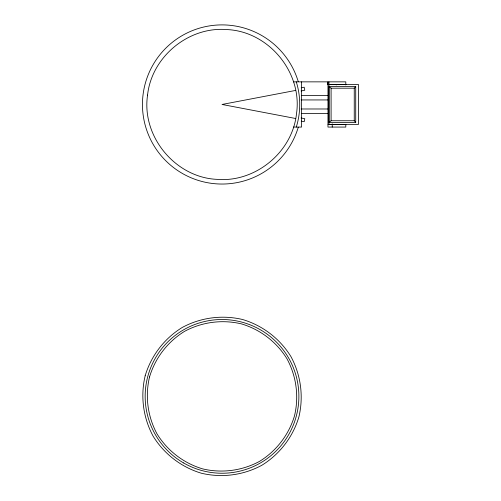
<?xml version="1.0" encoding="UTF-8"?>
<svg xmlns="http://www.w3.org/2000/svg" width="501" height="501" viewBox="0 0 501 501"><rect width="100%" height="100%" fill="white"/><g stroke="black" fill="none" stroke-linecap="round" stroke-linejoin="round"><path stroke-width="0.75" d="M296.285 127.072C300.876 112.5 300.876 96.43 296.285 81.857M354.251 88.189L355.748 86.397L329.007 86.379L329.007 122.551L355.748 122.532L354.251 120.741L354.251 88.189L331.098 88.189L329.007 86.379M331.098 88.189L331.098 120.741L329.007 122.551M301.233 87.788L304.195 87.224L304.771 90.243L301.07 90.95M295.603 90.43L222.024 104.465L295.603 118.499M293.436 81.857L327.779 81.857L327.779 84.575L358.547 84.575L358.547 124.361L327.961 124.361L327.961 84.575M345.803 84.393L327.961 84.393L327.961 81.857L345.803 81.857L345.803 84.945M301.552 95.422L327.961 95.422M301.045 99.943L327.961 99.943M301.045 108.986L327.961 108.986M301.552 113.508L327.961 113.508M331.098 120.741L354.251 120.741M293.436 127.072L301.596 127.072L301.596 81.857M301.07 117.979L304.771 118.687L304.195 121.705L301.233 121.142M355.723 86.379L355.723 122.551M336.215 84.6L336.215 84.963M332.238 123.879L332.238 127.072M328.95 81.857L328.95 84.393M328.95 84.575L328.95 124.361M298.277 127.216A79.571 79.571 0 0 1 175.776 169.219A79.571 79.571 0 0 1 175.776 39.717A79.571 79.571 0 0 1 298.277 81.713M147.563 95.058C141.326 136.454 175.482 177.742 217.315 179.371C255.591 182.502 292.39 152.06 296.486 113.871C302.723 72.476 268.567 31.187 226.734 29.565C188.457 26.428 151.659 56.87 147.563 95.058M145.165 375.781C140.318 396.216 143.142 417.677 153.112 436.164C164.134 454.044 181.312 467.22 201.427 473.238C221.862 478.086 243.329 475.261 261.81 465.291C279.69 454.269 292.866 437.091 298.884 416.97C303.731 396.535 300.907 375.074 290.937 356.593C279.915 338.714 262.737 325.537 242.622 319.519C222.187 314.672 200.719 317.496 182.239 327.466C164.359 338.488 151.183 355.66 145.165 375.781M149.53 376.952C144.958 396.228 147.626 416.469 157.026 433.904C167.422 450.762 183.623 463.193 202.598 468.873C221.874 473.445 242.115 470.777 259.549 461.371C276.414 450.975 288.839 434.78 294.519 415.805C299.091 396.529 296.423 376.289 287.023 358.854C276.627 341.989 260.426 329.564 241.451 323.884C222.175 319.312 201.934 321.974 184.5 331.38C167.635 341.776 155.21 357.977 149.53 376.952M345.803 124.542L327.961 124.542L327.961 127.072L345.803 127.072L345.803 124.542M183.591 462.943A76.86 76.86 0 0 0 298.884 396.379A76.86 76.86 0 0 0 183.591 329.815A76.86 76.86 0 0 0 183.591 462.943"/></g></svg>
